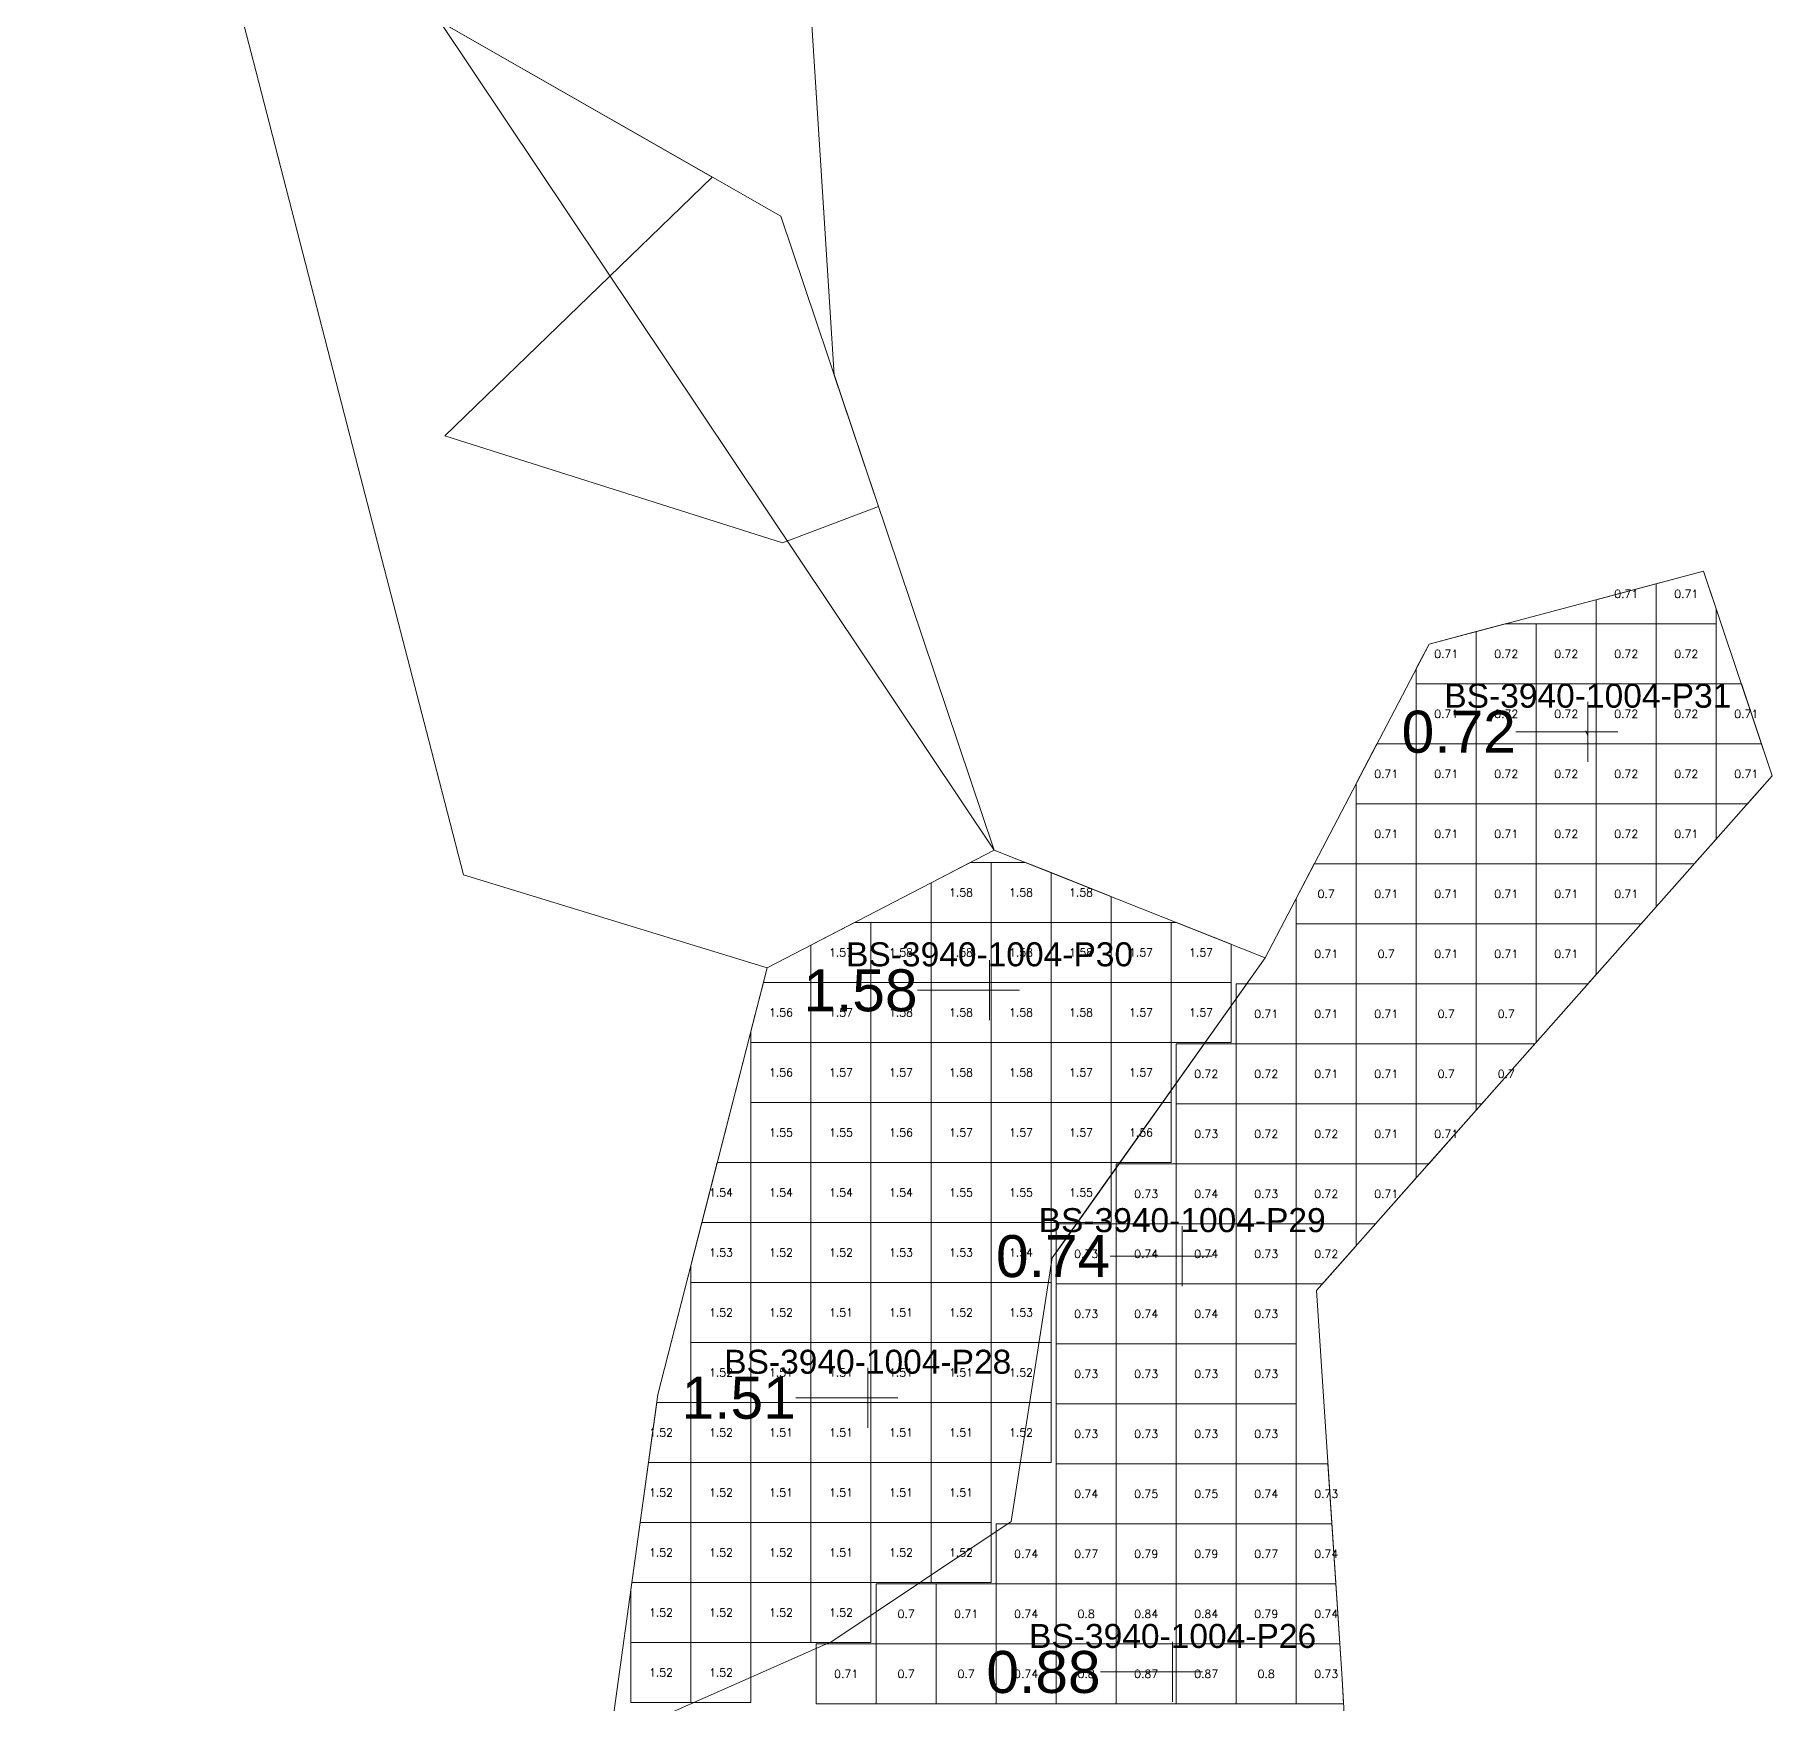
# Model space of a CAD drawing. Header units: inches. Extents: x 470001 to 470123, y 4349638 to 4349771.
# Drawn here: x 470093.87 to 470122.82, y 4349715 to 4349742.81 of the extents above; entities that cross this region are included whole.
import ezdxf
from ezdxf.enums import TextEntityAlignment as Align

# ---------------------------------------------------------------- set-up
doc = ezdxf.new("R2010")
doc.units = ezdxf.units.IN
doc.header["$MEASUREMENT"] = 0
for name, color, linetype, lineweight in [('0.500-1.000', 7, 'Continuous', 0), ('1.000-1.500', 7, 'Continuous', 0), ('1.500-3.000', 7, 'Continuous', 0), ('点', 7, 'Continuous', 0), ('爆区方格网', 7, 'Continuous', 0), ('线条', 7, 'Continuous', 0), ('钻孔', 7, 'Continuous', 0)]:
    doc.layers.add(name, color=color, linetype=linetype, lineweight=lineweight)
doc.styles.add('3dmine_textStyle_1', font='txt.shx', dxfattribs={"height": 1, "bigfont": 'gbcbig.shx'})
doc.styles.add('3dmine_textStyle_2', font='arial.ttf', dxfattribs={"height": 1})

msp = doc.modelspace()

# ---------------------------------------------------------------- hatches: boundary and pattern name
at = {"layer": '钻孔', "linetype": 'Continuous', "lineweight": 0, "true_color": 0x00ffff, "extrusion": (0, 1, 0)}
for points in [[(-470120.75, 3929.63), (-470119.75, 3929.63), (-470119.75, 3940.63), (-470120.75, 3940.63)], [(-470113.99, 3929.84), (-470112.99, 3929.84), (-470112.99, 3940.84), (-470113.99, 3940.84)], [(-470113.83, 3929.73), (-470112.83, 3929.73), (-470112.83, 3940.73), (-470113.83, 3940.73)]]:
    msp.add_hatch(color=4, dxfattribs=at).paths.add_polyline_path(points, flags=0)
at = {"layer": '钻孔', "linetype": 'Continuous', "lineweight": 0, "true_color": 0xff0000, "extrusion": (0, 1, 0)}
for points in [[(-470110.78, 3930.12), (-470109.78, 3930.12), (-470109.78, 3941.12), (-470110.78, 3941.12)], [(-470108.75, 3929.72), (-470107.75, 3929.72), (-470107.75, 3940.72), (-470108.75, 3940.72)]]:
    msp.add_hatch(color=1, dxfattribs=at).paths.add_polyline_path(points, flags=0)

# ---------------------------------------------------------------- linework, layer by layer
at = {"color": 4, "linetype": 'Continuous', "lineweight": 0, "true_color": 0x00ffff, "elevation": 1971.02}
msp.add_lwpolyline([(470103.459, 4349714.397), (470107.154, 4349716.026), (470110.138, 4349718.026), (470110.826, 4349722.422), (470114.373, 4349727.421), (470117.104, 4349732.651), (470121.68, 4349733.865), (470122.824, 4349730.456), (470115.23, 4349721.877), (470115.654, 4349715.406), (470115.919, 4349710.845)], dxfattribs=at)
at = {"color": 7, "linetype": 'Continuous', "lineweight": 0, "elevation": 1971.02}
msp.add_lwpolyline([(470119.719, 4349731.204), (470119.742, 4349731.134)], dxfattribs=at)
at = {"layer": '0.500-1.000'}
msp.add_lwpolyline([(470106.771, 4349743.672), (470106.972, 4349740.536), (470107.191, 4349737.133), (470107.929, 4349734.941), (470106.327, 4349734.336), (470100.701, 4349736.118), (470105.159, 4349740.434), (470100.621, 4349743.027), (470109.856, 4349729.218), (470114.373, 4349727.421), (470110.826, 4349722.422), (470110.138, 4349718.026), (470107.154, 4349716.026), (470103.459, 4349714.397), (470104.254, 4349720.146), (470105.369, 4349724.499), (470106.074, 4349727.256), (470109.856, 4349729.218), (470100.621, 4349743.027)], dxfattribs=at)
at = {"layer": '1.000-1.500'}
msp.add_lwpolyline([(470098.411, 4349757.616), (470098.812, 4349755.969), (470101.368, 4349754.835), (470101.13, 4349754.474), (470098.153, 4349749.95), (470102.645, 4349747.444), (470100.621, 4349743.027), (470106.299, 4349739.782), (470109.856, 4349729.218), (470114.373, 4349727.421), (470110.826, 4349722.422), (470110.138, 4349718.026), (470107.154, 4349716.026), (470103.459, 4349714.397), (470104.254, 4349720.146), (470106.075, 4349727.256), (470101.011, 4349728.805), (470100.433, 4349731.043), (470099.259, 4349735.588), (470097.55, 4349742.202), (470095.716, 4349749.299), (470093.868, 4349756.452), (470096.871, 4349757.221), (470098.411, 4349757.616)], close=True, dxfattribs=at)
at = {"layer": '1.500-3.000', "color": 1, "linetype": 'Continuous', "lineweight": 0, "true_color": 0xff0000}
msp.add_lwpolyline([(470114.373, 4349727.421), (470111.088, 4349722.791), (470110.826, 4349722.422), (470110.138, 4349718.026), (470107.154, 4349716.026), (470103.459, 4349714.397), (470104.254, 4349720.146), (470105.369, 4349724.5), (470106.074, 4349727.256), (470109.856, 4349729.218), (470114.373, 4349727.421)], dxfattribs=at)
at = {"layer": '点', "color": 138, "linetype": 'Continuous', "lineweight": 0, "true_color": 0x004c4c}
for points, elevation in [([(470119.75, 4349730.69), (470119.75, 4349731.69)], 3940.63), ([(470120.25, 4349731.19), (470119.25, 4349731.19)], 3940.63), ([(470109.78, 4349726.38), (470109.78, 4349727.38)], 3941.12), ([(470110.28, 4349726.88), (470109.28, 4349726.88)], 3941.12), ([(470112.99, 4349721.95), (470112.99, 4349722.95)], 3940.84), ([(470113.49, 4349722.45), (470112.49, 4349722.45)], 3940.84), ([(470107.75, 4349719.59), (470107.75, 4349720.59)], 3940.72), ([(470108.25, 4349720.09), (470107.25, 4349720.09)], 3940.72), ([(470112.83, 4349715.02), (470112.83, 4349716.02)], 3940.73), ([(470113.33, 4349715.52), (470112.33, 4349715.52)], 3940.73)]:
    msp.add_lwpolyline(points, dxfattribs=dict(at, elevation=elevation))
at = {"layer": '爆区方格网', "color": 4, "linetype": 'Continuous', "lineweight": 0, "true_color": 0x00ffff, "elevation": 3941.41}
for points in [[(470121.89, 4349733.239), (470121.89, 4349732.987), (470120.89, 4349732.987), (470120.89, 4349733.656), (470121.68, 4349733.865), (470121.89, 4349733.239)], [(470120.89, 4349732.987), (470119.89, 4349732.987), (470119.89, 4349733.39), (470120.89, 4349733.656), (470120.89, 4349732.987)], [(470118.89, 4349731.987), (470117.89, 4349731.987), (470117.89, 4349732.86), (470118.371, 4349732.987), (470118.89, 4349732.987), (470118.89, 4349731.987)], [(470119.89, 4349731.987), (470118.89, 4349731.987), (470118.89, 4349732.987), (470119.89, 4349732.987), (470119.89, 4349731.987)], [(470120.89, 4349731.987), (470119.89, 4349731.987), (470119.89, 4349732.987), (470120.89, 4349732.987), (470120.89, 4349731.987)], [(470121.89, 4349731.987), (470120.89, 4349731.987), (470120.89, 4349732.987), (470121.89, 4349732.987), (470121.89, 4349731.987)], [(470117.89, 4349731.987), (470116.89, 4349731.987), (470116.89, 4349732.241), (470117.104, 4349732.651), (470117.89, 4349732.86), (470117.89, 4349731.987)], [(470117.89, 4349730.987), (470116.89, 4349730.987), (470116.89, 4349731.987), (470117.89, 4349731.987), (470117.89, 4349730.987)], [(470118.89, 4349730.987), (470117.89, 4349730.987), (470117.89, 4349731.987), (470118.89, 4349731.987), (470118.89, 4349730.987)], [(470119.89, 4349730.987), (470118.89, 4349730.987), (470118.89, 4349731.987), (470119.89, 4349731.987), (470119.89, 4349730.987)], [(470120.89, 4349730.987), (470119.89, 4349730.987), (470119.89, 4349731.987), (470120.89, 4349731.987), (470120.89, 4349730.987)], [(470121.89, 4349730.987), (470120.89, 4349730.987), (470120.89, 4349731.987), (470121.89, 4349731.987), (470121.89, 4349730.987)], [(470122.645, 4349730.987), (470121.89, 4349730.987), (470121.89, 4349731.987), (470122.31, 4349731.987), (470122.645, 4349730.987)], [(470116.89, 4349729.987), (470115.89, 4349729.987), (470115.89, 4349730.326), (470116.235, 4349730.987), (470116.89, 4349730.987), (470116.89, 4349729.987)], [(470117.89, 4349729.987), (470116.89, 4349729.987), (470116.89, 4349730.987), (470117.89, 4349730.987), (470117.89, 4349729.987)], [(470118.89, 4349729.987), (470117.89, 4349729.987), (470117.89, 4349730.987), (470118.89, 4349730.987), (470118.89, 4349729.987)], [(470119.89, 4349729.987), (470118.89, 4349729.987), (470118.89, 4349730.987), (470119.89, 4349730.987), (470119.89, 4349729.987)], [(470120.89, 4349729.987), (470119.89, 4349729.987), (470119.89, 4349730.987), (470120.89, 4349730.987), (470120.89, 4349729.987)], [(470121.89, 4349729.987), (470120.89, 4349729.987), (470120.89, 4349730.987), (470121.89, 4349730.987), (470121.89, 4349729.987)], [(470122.824, 4349730.456), (470122.409, 4349729.987), (470121.89, 4349729.987), (470121.89, 4349730.987), (470122.645, 4349730.987), (470122.824, 4349730.456)], [(470116.89, 4349728.987), (470115.89, 4349728.987), (470115.89, 4349729.987), (470116.89, 4349729.987), (470116.89, 4349728.987)], [(470117.89, 4349728.987), (470116.89, 4349728.987), (470116.89, 4349729.987), (470117.89, 4349729.987), (470117.89, 4349728.987)], [(470118.89, 4349728.987), (470117.89, 4349728.987), (470117.89, 4349729.987), (470118.89, 4349729.987), (470118.89, 4349728.987)], [(470119.89, 4349728.987), (470118.89, 4349728.987), (470118.89, 4349729.987), (470119.89, 4349729.987), (470119.89, 4349728.987)], [(470120.89, 4349728.987), (470119.89, 4349728.987), (470119.89, 4349729.987), (470120.89, 4349729.987), (470120.89, 4349728.987)], [(470121.89, 4349729.401), (470121.524, 4349728.987), (470120.89, 4349728.987), (470120.89, 4349729.987), (470121.89, 4349729.987), (470121.89, 4349729.401)], [(470115.89, 4349727.987), (470114.89, 4349727.987), (470114.89, 4349728.411), (470115.191, 4349728.987), (470115.89, 4349728.987), (470115.89, 4349727.987)], [(470116.89, 4349727.987), (470115.89, 4349727.987), (470115.89, 4349728.987), (470116.89, 4349728.987), (470116.89, 4349727.987)], [(470117.89, 4349727.987), (470116.89, 4349727.987), (470116.89, 4349728.987), (470117.89, 4349728.987), (470117.89, 4349727.987)], [(470118.89, 4349727.987), (470117.89, 4349727.987), (470117.89, 4349728.987), (470118.89, 4349728.987), (470118.89, 4349727.987)], [(470119.89, 4349727.987), (470118.89, 4349727.987), (470118.89, 4349728.987), (470119.89, 4349728.987), (470119.89, 4349727.987)], [(470120.89, 4349728.272), (470120.638, 4349727.987), (470119.89, 4349727.987), (470119.89, 4349728.987), (470120.89, 4349728.987), (470120.89, 4349728.272)], [(470115.89, 4349726.987), (470114.89, 4349726.987), (470114.89, 4349727.987), (470115.89, 4349727.987), (470115.89, 4349726.987)], [(470116.89, 4349726.987), (470115.89, 4349726.987), (470115.89, 4349727.987), (470116.89, 4349727.987), (470116.89, 4349726.987)], [(470117.89, 4349726.987), (470116.89, 4349726.987), (470116.89, 4349727.987), (470117.89, 4349727.987), (470117.89, 4349726.987)], [(470118.89, 4349726.987), (470117.89, 4349726.987), (470117.89, 4349727.987), (470118.89, 4349727.987), (470118.89, 4349726.987)], [(470119.89, 4349727.142), (470119.753, 4349726.987), (470118.89, 4349726.987), (470118.89, 4349727.987), (470119.89, 4349727.987), (470119.89, 4349727.142)], [(470113.89, 4349726.74), (470113.89, 4349726.987), (470114.066, 4349726.987), (470113.89, 4349726.74)], [(470114.89, 4349725.987), (470113.89, 4349725.987), (470113.89, 4349726.74), (470114.066, 4349726.987), (470114.89, 4349726.987), (470114.89, 4349725.987)], [(470115.89, 4349725.987), (470114.89, 4349725.987), (470114.89, 4349726.987), (470115.89, 4349726.987), (470115.89, 4349725.987)], [(470116.89, 4349725.987), (470115.89, 4349725.987), (470115.89, 4349726.987), (470116.89, 4349726.987), (470116.89, 4349725.987)], [(470117.89, 4349725.987), (470116.89, 4349725.987), (470116.89, 4349726.987), (470117.89, 4349726.987), (470117.89, 4349725.987)], [(470118.89, 4349726.012), (470118.868, 4349725.987), (470117.89, 4349725.987), (470117.89, 4349726.987), (470118.89, 4349726.987), (470118.89, 4349726.012)], [(470112.89, 4349725.33), (470112.89, 4349725.987), (470113.356, 4349725.987), (470112.89, 4349725.33)], [(470113.89, 4349724.987), (470112.89, 4349724.987), (470112.89, 4349725.33), (470113.356, 4349725.987), (470113.89, 4349725.987), (470113.89, 4349724.987)], [(470114.89, 4349724.987), (470113.89, 4349724.987), (470113.89, 4349725.987), (470114.89, 4349725.987), (470114.89, 4349724.987)], [(470115.89, 4349724.987), (470114.89, 4349724.987), (470114.89, 4349725.987), (470115.89, 4349725.987), (470115.89, 4349724.987)], [(470116.89, 4349724.987), (470115.89, 4349724.987), (470115.89, 4349725.987), (470116.89, 4349725.987), (470116.89, 4349724.987)], [(470117.89, 4349724.987), (470116.89, 4349724.987), (470116.89, 4349725.987), (470117.89, 4349725.987), (470117.89, 4349724.987)], [(470117.983, 4349724.987), (470117.89, 4349724.987), (470117.89, 4349725.987), (470118.868, 4349725.987), (470117.983, 4349724.987)], [(470113.89, 4349723.987), (470112.89, 4349723.987), (470112.89, 4349724.987), (470113.89, 4349724.987), (470113.89, 4349723.987)], [(470114.89, 4349723.987), (470113.89, 4349723.987), (470113.89, 4349724.987), (470114.89, 4349724.987), (470114.89, 4349723.987)], [(470115.89, 4349723.987), (470114.89, 4349723.987), (470114.89, 4349724.987), (470115.89, 4349724.987), (470115.89, 4349723.987)], [(470116.89, 4349723.987), (470115.89, 4349723.987), (470115.89, 4349724.987), (470116.89, 4349724.987), (470116.89, 4349723.987)], [(470117.89, 4349724.883), (470117.098, 4349723.987), (470116.89, 4349723.987), (470116.89, 4349724.987), (470117.89, 4349724.987), (470117.89, 4349724.883)], [(470111.89, 4349723.921), (470111.89, 4349723.987), (470111.937, 4349723.987), (470111.89, 4349723.921)], [(470112.89, 4349722.987), (470111.89, 4349722.987), (470111.89, 4349723.921), (470111.937, 4349723.987), (470112.89, 4349723.987), (470112.89, 4349722.987)], [(470113.89, 4349722.987), (470112.89, 4349722.987), (470112.89, 4349723.987), (470113.89, 4349723.987), (470113.89, 4349722.987)], [(470114.89, 4349722.987), (470113.89, 4349722.987), (470113.89, 4349723.987), (470114.89, 4349723.987), (470114.89, 4349722.987)], [(470115.89, 4349722.987), (470114.89, 4349722.987), (470114.89, 4349723.987), (470115.89, 4349723.987), (470115.89, 4349722.987)], [(470116.89, 4349723.753), (470116.212, 4349722.987), (470115.89, 4349722.987), (470115.89, 4349723.987), (470116.89, 4349723.987), (470116.89, 4349723.753)], [(470110.89, 4349722.511), (470110.89, 4349722.987), (470111.228, 4349722.987), (470110.89, 4349722.511)], [(470111.89, 4349721.987), (470110.89, 4349721.987), (470110.89, 4349722.511), (470111.088, 4349722.791), (470111.228, 4349722.987), (470111.89, 4349722.987), (470111.89, 4349721.987)], [(470112.89, 4349721.987), (470111.89, 4349721.987), (470111.89, 4349722.987), (470112.89, 4349722.987), (470112.89, 4349721.987)], [(470113.89, 4349721.987), (470112.89, 4349721.987), (470112.89, 4349722.987), (470113.89, 4349722.987), (470113.89, 4349721.987)], [(470114.89, 4349721.987), (470113.89, 4349721.987), (470113.89, 4349722.987), (470114.89, 4349722.987), (470114.89, 4349721.987)], [(470115.89, 4349722.623), (470115.327, 4349721.987), (470114.89, 4349721.987), (470114.89, 4349722.987), (470115.89, 4349722.987), (470115.89, 4349722.623)], [(470111.89, 4349720.987), (470110.89, 4349720.987), (470110.89, 4349721.987), (470111.89, 4349721.987), (470111.89, 4349720.987)], [(470112.89, 4349720.987), (470111.89, 4349720.987), (470111.89, 4349721.987), (470112.89, 4349721.987), (470112.89, 4349720.987)], [(470113.89, 4349720.987), (470112.89, 4349720.987), (470112.89, 4349721.987), (470113.89, 4349721.987), (470113.89, 4349720.987)], [(470114.89, 4349720.987), (470113.89, 4349720.987), (470113.89, 4349721.987), (470114.89, 4349721.987), (470114.89, 4349720.987)], [(470111.89, 4349719.987), (470110.89, 4349719.987), (470110.89, 4349720.987), (470111.89, 4349720.987), (470111.89, 4349719.987)], [(470112.89, 4349719.987), (470111.89, 4349719.987), (470111.89, 4349720.987), (470112.89, 4349720.987), (470112.89, 4349719.987)], [(470113.89, 4349719.987), (470112.89, 4349719.987), (470112.89, 4349720.987), (470113.89, 4349720.987), (470113.89, 4349719.987)], [(470114.89, 4349719.987), (470113.89, 4349719.987), (470113.89, 4349720.987), (470114.89, 4349720.987), (470114.89, 4349719.987)], [(470111.89, 4349718.987), (470110.89, 4349718.987), (470110.89, 4349719.987), (470111.89, 4349719.987), (470111.89, 4349718.987)], [(470112.89, 4349718.987), (470111.89, 4349718.987), (470111.89, 4349719.987), (470112.89, 4349719.987), (470112.89, 4349718.987)], [(470113.89, 4349718.987), (470112.89, 4349718.987), (470112.89, 4349719.987), (470113.89, 4349719.987), (470113.89, 4349718.987)], [(470114.89, 4349718.987), (470113.89, 4349718.987), (470113.89, 4349719.987), (470114.89, 4349719.987), (470114.89, 4349718.987)], [(470111.89, 4349717.987), (470110.89, 4349717.987), (470110.89, 4349718.987), (470111.89, 4349718.987), (470111.89, 4349717.987)], [(470112.89, 4349717.987), (470111.89, 4349717.987), (470111.89, 4349718.987), (470112.89, 4349718.987), (470112.89, 4349717.987)], [(470113.89, 4349717.987), (470112.89, 4349717.987), (470112.89, 4349718.987), (470113.89, 4349718.987), (470113.89, 4349717.987)], [(470114.89, 4349717.987), (470113.89, 4349717.987), (470113.89, 4349718.987), (470114.89, 4349718.987), (470114.89, 4349717.987)], [(470115.485, 4349717.987), (470114.89, 4349717.987), (470114.89, 4349718.987), (470115.419, 4349718.987), (470115.485, 4349717.987)], [(470110.89, 4349716.987), (470109.89, 4349716.987), (470109.89, 4349717.987), (470110.89, 4349717.987), (470110.89, 4349716.987)], [(470111.89, 4349716.987), (470110.89, 4349716.987), (470110.89, 4349717.987), (470111.89, 4349717.987), (470111.89, 4349716.987)], [(470112.89, 4349716.987), (470111.89, 4349716.987), (470111.89, 4349717.987), (470112.89, 4349717.987), (470112.89, 4349716.987)], [(470113.89, 4349716.987), (470112.89, 4349716.987), (470112.89, 4349717.987), (470113.89, 4349717.987), (470113.89, 4349716.987)], [(470114.89, 4349716.987), (470113.89, 4349716.987), (470113.89, 4349717.987), (470114.89, 4349717.987), (470114.89, 4349716.987)], [(470115.55, 4349716.987), (470114.89, 4349716.987), (470114.89, 4349717.987), (470115.485, 4349717.987), (470115.55, 4349716.987)], [(470108.89, 4349715.987), (470107.89, 4349715.987), (470107.89, 4349716.987), (470108.89, 4349716.987), (470108.89, 4349715.987)], [(470109.89, 4349715.987), (470108.89, 4349715.987), (470108.89, 4349716.987), (470109.89, 4349716.987), (470109.89, 4349715.987)], [(470110.89, 4349715.987), (470109.89, 4349715.987), (470109.89, 4349716.987), (470110.89, 4349716.987), (470110.89, 4349715.987)], [(470111.89, 4349715.987), (470110.89, 4349715.987), (470110.89, 4349716.987), (470111.89, 4349716.987), (470111.89, 4349715.987)], [(470112.89, 4349715.987), (470111.89, 4349715.987), (470111.89, 4349716.987), (470112.89, 4349716.987), (470112.89, 4349715.987)], [(470113.89, 4349715.987), (470112.89, 4349715.987), (470112.89, 4349716.987), (470113.89, 4349716.987), (470113.89, 4349715.987)], [(470114.89, 4349715.987), (470113.89, 4349715.987), (470113.89, 4349716.987), (470114.89, 4349716.987), (470114.89, 4349715.987)], [(470115.616, 4349715.987), (470114.89, 4349715.987), (470114.89, 4349716.987), (470115.55, 4349716.987), (470115.616, 4349715.987)], [(470107.89, 4349714.987), (470106.89, 4349714.987), (470106.89, 4349715.987), (470107.89, 4349715.987), (470107.89, 4349714.987)], [(470108.89, 4349714.987), (470107.89, 4349714.987), (470107.89, 4349715.987), (470108.89, 4349715.987), (470108.89, 4349714.987)], [(470109.89, 4349714.987), (470108.89, 4349714.987), (470108.89, 4349715.987), (470109.89, 4349715.987), (470109.89, 4349714.987)], [(470110.89, 4349714.987), (470109.89, 4349714.987), (470109.89, 4349715.987), (470110.89, 4349715.987), (470110.89, 4349714.987)], [(470111.89, 4349714.987), (470110.89, 4349714.987), (470110.89, 4349715.987), (470111.89, 4349715.987), (470111.89, 4349714.987)], [(470112.89, 4349714.987), (470111.89, 4349714.987), (470111.89, 4349715.987), (470112.89, 4349715.987), (470112.89, 4349714.987)], [(470113.89, 4349714.987), (470112.89, 4349714.987), (470112.89, 4349715.987), (470113.89, 4349715.987), (470113.89, 4349714.987)], [(470114.89, 4349714.987), (470113.89, 4349714.987), (470113.89, 4349715.987), (470114.89, 4349715.987), (470114.89, 4349714.987)], [(470115.654, 4349715.406), (470115.678, 4349714.987), (470114.89, 4349714.987), (470114.89, 4349715.987), (470115.616, 4349715.987), (470115.654, 4349715.406)]]:
    msp.add_lwpolyline(points, dxfattribs=at)
at = {"layer": '爆区方格网', "color": 1, "linetype": 'Continuous', "lineweight": 0, "true_color": 0xff0000, "elevation": 3941.12}
for points in [[(470109.804, 4349728.01), (470108.804, 4349728.01), (470108.804, 4349728.672), (470109.455, 4349729.01), (470109.804, 4349729.01), (470109.804, 4349728.01)], [(470110.804, 4349728.841), (470110.804, 4349728.01), (470109.804, 4349728.01), (470109.804, 4349729.01), (470110.379, 4349729.01), (470110.804, 4349728.841)], [(470111.804, 4349728.443), (470111.804, 4349728.01), (470110.804, 4349728.01), (470110.804, 4349728.841), (470111.804, 4349728.443)], [(470107.804, 4349727.01), (470106.804, 4349727.01), (470106.804, 4349727.635), (470107.528, 4349728.01), (470107.804, 4349728.01), (470107.804, 4349727.01)], [(470108.804, 4349727.01), (470107.804, 4349727.01), (470107.804, 4349728.01), (470108.804, 4349728.01), (470108.804, 4349727.01)], [(470109.804, 4349727.01), (470108.804, 4349727.01), (470108.804, 4349728.01), (470109.804, 4349728.01), (470109.804, 4349727.01)], [(470110.804, 4349727.01), (470109.804, 4349727.01), (470109.804, 4349728.01), (470110.804, 4349728.01), (470110.804, 4349727.01)], [(470111.804, 4349727.01), (470110.804, 4349727.01), (470110.804, 4349728.01), (470111.804, 4349728.01), (470111.804, 4349727.01)], [(470112.804, 4349727.01), (470111.804, 4349727.01), (470111.804, 4349728.01), (470112.804, 4349728.01), (470112.804, 4349727.01)], [(470113.804, 4349727.647), (470113.804, 4349727.01), (470112.804, 4349727.01), (470112.804, 4349728.01), (470112.893, 4349728.01), (470113.804, 4349727.647)], [(470106.804, 4349726.01), (470105.804, 4349726.01), (470105.804, 4349726.201), (470106.011, 4349727.01), (470106.804, 4349727.01), (470106.804, 4349726.01)], [(470107.804, 4349726.01), (470106.804, 4349726.01), (470106.804, 4349727.01), (470107.804, 4349727.01), (470107.804, 4349726.01)], [(470108.804, 4349726.01), (470107.804, 4349726.01), (470107.804, 4349727.01), (470108.804, 4349727.01), (470108.804, 4349726.01)], [(470109.804, 4349726.01), (470108.804, 4349726.01), (470108.804, 4349727.01), (470109.804, 4349727.01), (470109.804, 4349726.01)], [(470110.804, 4349726.01), (470109.804, 4349726.01), (470109.804, 4349727.01), (470110.804, 4349727.01), (470110.804, 4349726.01)], [(470111.804, 4349726.01), (470110.804, 4349726.01), (470110.804, 4349727.01), (470111.804, 4349727.01), (470111.804, 4349726.01)], [(470112.804, 4349726.01), (470111.804, 4349726.01), (470111.804, 4349727.01), (470112.804, 4349727.01), (470112.804, 4349726.01)], [(470113.804, 4349726.619), (470113.372, 4349726.01), (470112.804, 4349726.01), (470112.804, 4349727.01), (470113.804, 4349727.01), (470113.804, 4349726.619)], [(470113.804, 4349726.01), (470113.372, 4349726.01), (470113.804, 4349726.619), (470113.804, 4349726.01)], [(470106.804, 4349725.01), (470105.804, 4349725.01), (470105.804, 4349726.01), (470106.804, 4349726.01), (470106.804, 4349725.01)], [(470107.804, 4349725.01), (470106.804, 4349725.01), (470106.804, 4349726.01), (470107.804, 4349726.01), (470107.804, 4349725.01)], [(470108.804, 4349725.01), (470107.804, 4349725.01), (470107.804, 4349726.01), (470108.804, 4349726.01), (470108.804, 4349725.01)], [(470109.804, 4349725.01), (470108.804, 4349725.01), (470108.804, 4349726.01), (470109.804, 4349726.01), (470109.804, 4349725.01)], [(470110.804, 4349725.01), (470109.804, 4349725.01), (470109.804, 4349726.01), (470110.804, 4349726.01), (470110.804, 4349725.01)], [(470111.804, 4349725.01), (470110.804, 4349725.01), (470110.804, 4349726.01), (470111.804, 4349726.01), (470111.804, 4349725.01)], [(470112.804, 4349725.21), (470112.663, 4349725.01), (470111.804, 4349725.01), (470111.804, 4349726.01), (470112.804, 4349726.01), (470112.804, 4349725.21)], [(470112.804, 4349725.01), (470112.663, 4349725.01), (470112.804, 4349725.21), (470112.804, 4349725.01)], [(470106.804, 4349724.01), (470105.804, 4349724.01), (470105.804, 4349725.01), (470106.804, 4349725.01), (470106.804, 4349724.01)], [(470107.804, 4349724.01), (470106.804, 4349724.01), (470106.804, 4349725.01), (470107.804, 4349725.01), (470107.804, 4349724.01)], [(470108.804, 4349724.01), (470107.804, 4349724.01), (470107.804, 4349725.01), (470108.804, 4349725.01), (470108.804, 4349724.01)], [(470109.804, 4349724.01), (470108.804, 4349724.01), (470108.804, 4349725.01), (470109.804, 4349725.01), (470109.804, 4349724.01)], [(470110.804, 4349724.01), (470109.804, 4349724.01), (470109.804, 4349725.01), (470110.804, 4349725.01), (470110.804, 4349724.01)], [(470111.804, 4349724.01), (470110.804, 4349724.01), (470110.804, 4349725.01), (470111.804, 4349725.01), (470111.804, 4349724.01)], [(470111.953, 4349724.01), (470111.804, 4349724.01), (470111.804, 4349725.01), (470112.663, 4349725.01), (470111.953, 4349724.01)], [(470112.804, 4349724.01), (470111.953, 4349724.01), (470112.663, 4349725.01), (470112.804, 4349725.01), (470112.804, 4349724.01)], [(470105.804, 4349723.01), (470104.987, 4349723.01), (470105.243, 4349724.01), (470105.804, 4349724.01), (470105.804, 4349723.01)], [(470106.804, 4349723.01), (470105.804, 4349723.01), (470105.804, 4349724.01), (470106.804, 4349724.01), (470106.804, 4349723.01)], [(470107.804, 4349723.01), (470106.804, 4349723.01), (470106.804, 4349724.01), (470107.804, 4349724.01), (470107.804, 4349723.01)], [(470108.804, 4349723.01), (470107.804, 4349723.01), (470107.804, 4349724.01), (470108.804, 4349724.01), (470108.804, 4349723.01)], [(470109.804, 4349723.01), (470108.804, 4349723.01), (470108.804, 4349724.01), (470109.804, 4349724.01), (470109.804, 4349723.01)], [(470110.804, 4349723.01), (470109.804, 4349723.01), (470109.804, 4349724.01), (470110.804, 4349724.01), (470110.804, 4349723.01)], [(470111.804, 4349723.8), (470111.244, 4349723.01), (470110.804, 4349723.01), (470110.804, 4349724.01), (470111.804, 4349724.01), (470111.804, 4349723.8)], [(470111.804, 4349723.01), (470111.244, 4349723.01), (470111.804, 4349723.8), (470111.804, 4349723.01)], [(470105.804, 4349722.01), (470104.804, 4349722.01), (470104.804, 4349722.296), (470104.987, 4349723.01), (470105.804, 4349723.01), (470105.804, 4349722.01)], [(470106.804, 4349722.01), (470105.804, 4349722.01), (470105.804, 4349723.01), (470106.804, 4349723.01), (470106.804, 4349722.01)], [(470107.804, 4349722.01), (470106.804, 4349722.01), (470106.804, 4349723.01), (470107.804, 4349723.01), (470107.804, 4349722.01)], [(470108.804, 4349722.01), (470107.804, 4349722.01), (470107.804, 4349723.01), (470108.804, 4349723.01), (470108.804, 4349722.01)], [(470109.804, 4349722.01), (470108.804, 4349722.01), (470108.804, 4349723.01), (470109.804, 4349723.01), (470109.804, 4349722.01)], [(470110.804, 4349722.01), (470109.804, 4349722.01), (470109.804, 4349723.01), (470110.804, 4349723.01), (470110.804, 4349722.01)], [(470105.804, 4349721.01), (470104.804, 4349721.01), (470104.804, 4349722.01), (470105.804, 4349722.01), (470105.804, 4349721.01)], [(470106.804, 4349721.01), (470105.804, 4349721.01), (470105.804, 4349722.01), (470106.804, 4349722.01), (470106.804, 4349721.01)], [(470107.804, 4349721.01), (470106.804, 4349721.01), (470106.804, 4349722.01), (470107.804, 4349722.01), (470107.804, 4349721.01)], [(470108.804, 4349721.01), (470107.804, 4349721.01), (470107.804, 4349722.01), (470108.804, 4349722.01), (470108.804, 4349721.01)], [(470109.804, 4349721.01), (470108.804, 4349721.01), (470108.804, 4349722.01), (470109.804, 4349722.01), (470109.804, 4349721.01)], [(470110.804, 4349721.01), (470109.804, 4349721.01), (470109.804, 4349722.01), (470110.804, 4349722.01), (470110.804, 4349721.01)], [(470105.804, 4349720.01), (470104.804, 4349720.01), (470104.804, 4349721.01), (470105.804, 4349721.01), (470105.804, 4349720.01)], [(470106.804, 4349720.01), (470105.804, 4349720.01), (470105.804, 4349721.01), (470106.804, 4349721.01), (470106.804, 4349720.01)], [(470107.804, 4349720.01), (470106.804, 4349720.01), (470106.804, 4349721.01), (470107.804, 4349721.01), (470107.804, 4349720.01)], [(470108.804, 4349720.01), (470107.804, 4349720.01), (470107.804, 4349721.01), (470108.804, 4349721.01), (470108.804, 4349720.01)], [(470109.804, 4349720.01), (470108.804, 4349720.01), (470108.804, 4349721.01), (470109.804, 4349721.01), (470109.804, 4349720.01)], [(470110.804, 4349720.01), (470109.804, 4349720.01), (470109.804, 4349721.01), (470110.804, 4349721.01), (470110.804, 4349720.01)], [(470104.804, 4349719.01), (470104.097, 4349719.01), (470104.235, 4349720.01), (470104.804, 4349720.01), (470104.804, 4349719.01)], [(470105.804, 4349719.01), (470104.804, 4349719.01), (470104.804, 4349720.01), (470105.804, 4349720.01), (470105.804, 4349719.01)], [(470106.804, 4349719.01), (470105.804, 4349719.01), (470105.804, 4349720.01), (470106.804, 4349720.01), (470106.804, 4349719.01)], [(470107.804, 4349719.01), (470106.804, 4349719.01), (470106.804, 4349720.01), (470107.804, 4349720.01), (470107.804, 4349719.01)], [(470108.804, 4349719.01), (470107.804, 4349719.01), (470107.804, 4349720.01), (470108.804, 4349720.01), (470108.804, 4349719.01)], [(470109.804, 4349719.01), (470108.804, 4349719.01), (470108.804, 4349720.01), (470109.804, 4349720.01), (470109.804, 4349719.01)], [(470110.804, 4349719.01), (470109.804, 4349719.01), (470109.804, 4349720.01), (470110.804, 4349720.01), (470110.804, 4349719.01)], [(470104.804, 4349718.01), (470103.959, 4349718.01), (470104.097, 4349719.01), (470104.804, 4349719.01), (470104.804, 4349718.01)], [(470105.804, 4349718.01), (470104.804, 4349718.01), (470104.804, 4349719.01), (470105.804, 4349719.01), (470105.804, 4349718.01)], [(470106.804, 4349718.01), (470105.804, 4349718.01), (470105.804, 4349719.01), (470106.804, 4349719.01), (470106.804, 4349718.01)], [(470107.804, 4349718.01), (470106.804, 4349718.01), (470106.804, 4349719.01), (470107.804, 4349719.01), (470107.804, 4349718.01)], [(470108.804, 4349718.01), (470107.804, 4349718.01), (470107.804, 4349719.01), (470108.804, 4349719.01), (470108.804, 4349718.01)], [(470109.804, 4349718.01), (470108.804, 4349718.01), (470108.804, 4349719.01), (470109.804, 4349719.01), (470109.804, 4349718.01)], [(470104.804, 4349717.01), (470103.82, 4349717.01), (470103.959, 4349718.01), (470104.804, 4349718.01), (470104.804, 4349717.01)], [(470105.804, 4349717.01), (470104.804, 4349717.01), (470104.804, 4349718.01), (470105.804, 4349718.01), (470105.804, 4349717.01)], [(470106.804, 4349717.01), (470105.804, 4349717.01), (470105.804, 4349718.01), (470106.804, 4349718.01), (470106.804, 4349717.01)], [(470107.804, 4349717.01), (470106.804, 4349717.01), (470106.804, 4349718.01), (470107.804, 4349718.01), (470107.804, 4349717.01)], [(470108.804, 4349717.01), (470107.804, 4349717.01), (470107.804, 4349718.01), (470108.804, 4349718.01), (470108.804, 4349717.01)], [(470109.804, 4349717.01), (470108.804, 4349717.01), (470108.804, 4349718.01), (470109.804, 4349718.01), (470109.804, 4349717.01)], [(470104.804, 4349716.01), (470103.804, 4349716.01), (470103.804, 4349716.895), (470103.82, 4349717.01), (470104.804, 4349717.01), (470104.804, 4349716.01)], [(470105.804, 4349716.01), (470104.804, 4349716.01), (470104.804, 4349717.01), (470105.804, 4349717.01), (470105.804, 4349716.01)], [(470106.804, 4349716.01), (470105.804, 4349716.01), (470105.804, 4349717.01), (470106.804, 4349717.01), (470106.804, 4349716.01)], [(470107.804, 4349716.01), (470106.804, 4349716.01), (470106.804, 4349717.01), (470107.804, 4349717.01), (470107.804, 4349716.01)], [(470104.804, 4349715.01), (470103.804, 4349715.01), (470103.804, 4349716.01), (470104.804, 4349716.01), (470104.804, 4349715.01)], [(470105.804, 4349715.01), (470104.804, 4349715.01), (470104.804, 4349716.01), (470105.804, 4349716.01), (470105.804, 4349715.01)]]:
    msp.add_lwpolyline(points, dxfattribs=at)
at = {"layer": '线条', "color": 138, "linetype": 'Continuous', "lineweight": 0, "true_color": 0x004c4c}
for points, elevation in [([(470119.75, 4349731.19), (470119.75, 4349731.19), (470119.75, 4349731.19)], 3940.63), ([(470109.78, 4349726.88), (470109.78, 4349726.88), (470109.78, 4349726.88)], 3941.12), ([(470112.99, 4349722.45), (470112.99, 4349722.45), (470112.99, 4349722.45)], 3940.84), ([(470107.75, 4349720.09), (470107.75, 4349720.09), (470107.75, 4349720.09)], 3940.72), ([(470112.83, 4349715.52), (470112.83, 4349715.52), (470112.83, 4349715.52)], 3940.73)]:
    msp.add_lwpolyline(points, dxfattribs=dict(at, elevation=elevation))
at = {"layer": '钻孔', "color": 4, "linetype": 'Continuous', "lineweight": 0, "true_color": 0x00ffff}
for points, elevation in [([(470119.75, 4349731.19), (470118.55, 4349731.19)], 3940.63), ([(470119.75, 4349731.19), (470118.55, 4349731.19)], 3929.63), ([(470112.99, 4349722.45), (470111.79, 4349722.45)], 3940.84), ([(470112.99, 4349722.45), (470111.79, 4349722.45)], 3929.84), ([(470112.83, 4349715.52), (470111.63, 4349715.52)], 3940.73), ([(470112.83, 4349715.52), (470111.63, 4349715.52)], 3929.73)]:
    msp.add_lwpolyline(points, dxfattribs=dict(at, elevation=elevation))
at = {"layer": '钻孔', "color": 1, "linetype": 'Continuous', "lineweight": 0, "true_color": 0xff0000}
for points, elevation in [([(470109.78, 4349726.88), (470108.58, 4349726.88)], 3941.12), ([(470109.78, 4349726.88), (470108.58, 4349726.88)], 3930.12), ([(470107.75, 4349720.09), (470106.55, 4349720.09)], 3940.72), ([(470107.75, 4349720.09), (470106.55, 4349720.09)], 3929.72)]:
    msp.add_lwpolyline(points, dxfattribs=dict(at, elevation=elevation))

# ---------------------------------------------------------------- texts
at = {"color": 4, "linetype": 'Continuous', "lineweight": 0, "true_color": 0x00ffff, "style": '3dmine_textStyle_1'}
for s, p in [('0.71', (470120.39, 4349733.487, 3941.41)), ('0.71', (470121.39, 4349733.487, 3941.41)), ('0.71', (470117.39, 4349732.487, 3941.41)), ('0.72', (470118.39, 4349732.487, 3941.41)), ('0.72', (470119.39, 4349732.487, 3941.41)), ('0.72', (470120.39, 4349732.487, 3941.41)), ('0.72', (470121.39, 4349732.487, 3941.41)), ('0.71', (470117.39, 4349731.487, 3941.41)), ('0.72', (470118.39, 4349731.487, 3941.41)), ('0.72', (470119.39, 4349731.487, 3941.41)), ('0.72', (470120.39, 4349731.487, 3941.41)), ('0.72', (470121.39, 4349731.487, 3941.41)), ('0.71', (470122.39, 4349731.487, 3941.41)), ('0.71', (470116.39, 4349730.487, 3941.41)), ('0.71', (470117.39, 4349730.487, 3941.41)), ('0.72', (470118.39, 4349730.487, 3941.41)), ('0.72', (470119.39, 4349730.487, 3941.41)), ('0.72', (470120.39, 4349730.487, 3941.41)), ('0.72', (470121.39, 4349730.487, 3941.41)), ('0.71', (470122.39, 4349730.487, 3941.41)), ('0.71', (470116.39, 4349729.487, 3941.41)), ('0.71', (470117.39, 4349729.487, 3941.41)), ('0.71', (470118.39, 4349729.487, 3941.41)), ('0.72', (470119.39, 4349729.487, 3941.41)), ('0.72', (470120.39, 4349729.487, 3941.41)), ('0.71', (470121.39, 4349729.487, 3941.41)), ('0.7', (470115.39, 4349728.487, 3941.41)), ('0.71', (470116.39, 4349728.487, 3941.41)), ('0.71', (470117.39, 4349728.487, 3941.41)), ('0.71', (470118.39, 4349728.487, 3941.41)), ('0.71', (470119.39, 4349728.487, 3941.41)), ('0.71', (470120.39, 4349728.487, 3941.41)), ('0.71', (470115.39, 4349727.487, 3941.41)), ('0.7', (470116.39, 4349727.487, 3941.41)), ('0.71', (470117.39, 4349727.487, 3941.41)), ('0.71', (470118.39, 4349727.487, 3941.41)), ('0.71', (470119.39, 4349727.487, 3941.41)), ('0.71', (470114.39, 4349726.487, 3941.41)), ('0.71', (470115.39, 4349726.487, 3941.41)), ('0.71', (470116.39, 4349726.487, 3941.41)), ('0.7', (470117.39, 4349726.487, 3941.41)), ('0.7', (470118.39, 4349726.487, 3941.41)), ('0.72', (470113.39, 4349725.487, 3941.41)), ('0.72', (470114.39, 4349725.487, 3941.41)), ('0.71', (470115.39, 4349725.487, 3941.41)), ('0.71', (470116.39, 4349725.487, 3941.41)), ('0.7', (470117.39, 4349725.487, 3941.41)), ('0.7', (470118.39, 4349725.487, 3941.41)), ('0.73', (470113.39, 4349724.487, 3941.41)), ('0.72', (470114.39, 4349724.487, 3941.41)), ('0.72', (470115.39, 4349724.487, 3941.41)), ('0.71', (470116.39, 4349724.487, 3941.41)), ('0.71', (470117.39, 4349724.487, 3941.41)), ('0.73', (470112.39, 4349723.487, 3941.41)), ('0.74', (470113.39, 4349723.487, 3941.41)), ('0.73', (470114.39, 4349723.487, 3941.41)), ('0.72', (470115.39, 4349723.487, 3941.41)), ('0.71', (470116.39, 4349723.487, 3941.41)), ('0.73', (470111.39, 4349722.487, 3941.41)), ('0.74', (470112.39, 4349722.487, 3941.41)), ('0.74', (470113.39, 4349722.487, 3941.41)), ('0.73', (470114.39, 4349722.487, 3941.41)), ('0.72', (470115.39, 4349722.487, 3941.41)), ('0.73', (470111.39, 4349721.487, 3941.41)), ('0.74', (470112.39, 4349721.487, 3941.41)), ('0.74', (470113.39, 4349721.487, 3941.41)), ('0.73', (470114.39, 4349721.487, 3941.41)), ('0.73', (470111.39, 4349720.487, 3941.41)), ('0.73', (470112.39, 4349720.487, 3941.41)), ('0.73', (470113.39, 4349720.487, 3941.41)), ('0.73', (470114.39, 4349720.487, 3941.41)), ('0.73', (470111.39, 4349719.487, 3941.41)), ('0.73', (470112.39, 4349719.487, 3941.41)), ('0.73', (470113.39, 4349719.487, 3941.41)), ('0.73', (470114.39, 4349719.487, 3941.41)), ('0.74', (470111.39, 4349718.487, 3941.41)), ('0.75', (470112.39, 4349718.487, 3941.41)), ('0.75', (470113.39, 4349718.487, 3941.41)), ('0.74', (470114.39, 4349718.487, 3941.41)), ('0.73', (470115.39, 4349718.487, 3941.41)), ('0.74', (470110.39, 4349717.487, 3941.41)), ('0.77', (470111.39, 4349717.487, 3941.41)), ('0.79', (470112.39, 4349717.487, 3941.41)), ('0.79', (470113.39, 4349717.487, 3941.41)), ('0.77', (470114.39, 4349717.487, 3941.41)), ('0.74', (470115.39, 4349717.487, 3941.41)), ('0.7', (470108.39, 4349716.487, 3941.41)), ('0.71', (470109.39, 4349716.487, 3941.41)), ('0.74', (470110.39, 4349716.487, 3941.41)), ('0.8', (470111.39, 4349716.487, 3941.41)), ('0.84', (470112.39, 4349716.487, 3941.41)), ('0.84', (470113.39, 4349716.487, 3941.41)), ('0.79', (470114.39, 4349716.487, 3941.41)), ('0.74', (470115.39, 4349716.487, 3941.41)), ('0.71', (470107.39, 4349715.487, 3941.41)), ('0.7', (470108.39, 4349715.487, 3941.41)), ('0.7', (470109.39, 4349715.487, 3941.41)), ('0.74', (470110.39, 4349715.487, 3941.41)), ('0.8', (470111.39, 4349715.487, 3941.41)), ('0.87', (470112.39, 4349715.487, 3941.41)), ('0.87', (470113.39, 4349715.487, 3941.41)), ('0.8', (470114.39, 4349715.487, 3941.41)), ('0.73', (470115.39, 4349715.487, 3941.41))]:
    msp.add_text(s, height=0.1333, dxfattribs=at).set_placement(p, align=Align.MIDDLE_CENTER)
at = {"color": 1, "linetype": 'Continuous', "lineweight": 0, "true_color": 0xff0000, "style": '3dmine_textStyle_1'}
for s, p in [('1.58', (470109.304, 4349728.51, 3941.12)), ('1.58', (470110.304, 4349728.51, 3941.12)), ('1.58', (470111.304, 4349728.51, 3941.12)), ('1.57', (470107.304, 4349727.51, 3941.12)), ('1.58', (470108.304, 4349727.51, 3941.12)), ('1.58', (470109.304, 4349727.51, 3941.12)), ('1.58', (470110.304, 4349727.51, 3941.12)), ('1.58', (470111.304, 4349727.51, 3941.12)), ('1.57', (470112.304, 4349727.51, 3941.12)), ('1.57', (470113.304, 4349727.51, 3941.12)), ('1.56', (470106.304, 4349726.51, 3941.12)), ('1.57', (470107.304, 4349726.51, 3941.12)), ('1.58', (470108.304, 4349726.51, 3941.12)), ('1.58', (470109.304, 4349726.51, 3941.12)), ('1.58', (470110.304, 4349726.51, 3941.12)), ('1.58', (470111.304, 4349726.51, 3941.12)), ('1.57', (470112.304, 4349726.51, 3941.12)), ('1.57', (470113.304, 4349726.51, 3941.12)), ('1.56', (470106.304, 4349725.51, 3941.12)), ('1.57', (470107.304, 4349725.51, 3941.12)), ('1.57', (470108.304, 4349725.51, 3941.12)), ('1.58', (470109.304, 4349725.51, 3941.12)), ('1.58', (470110.304, 4349725.51, 3941.12)), ('1.57', (470111.304, 4349725.51, 3941.12)), ('1.57', (470112.304, 4349725.51, 3941.12)), ('1.55', (470106.304, 4349724.51, 3941.12)), ('1.55', (470107.304, 4349724.51, 3941.12)), ('1.56', (470108.304, 4349724.51, 3941.12)), ('1.57', (470109.304, 4349724.51, 3941.12)), ('1.57', (470110.304, 4349724.51, 3941.12)), ('1.57', (470111.304, 4349724.51, 3941.12)), ('1.56', (470112.304, 4349724.51, 3941.12)), ('1.54', (470105.304, 4349723.51, 3941.12)), ('1.54', (470106.304, 4349723.51, 3941.12)), ('1.54', (470107.304, 4349723.51, 3941.12)), ('1.54', (470108.304, 4349723.51, 3941.12)), ('1.55', (470109.304, 4349723.51, 3941.12)), ('1.55', (470110.304, 4349723.51, 3941.12)), ('1.55', (470111.304, 4349723.51, 3941.12)), ('1.53', (470105.304, 4349722.51, 3941.12)), ('1.52', (470106.304, 4349722.51, 3941.12)), ('1.52', (470107.304, 4349722.51, 3941.12)), ('1.53', (470108.304, 4349722.51, 3941.12)), ('1.53', (470109.304, 4349722.51, 3941.12)), ('1.54', (470110.304, 4349722.51, 3941.12)), ('1.52', (470105.304, 4349721.51, 3941.12)), ('1.52', (470106.304, 4349721.51, 3941.12)), ('1.51', (470107.304, 4349721.51, 3941.12)), ('1.51', (470108.304, 4349721.51, 3941.12)), ('1.52', (470109.304, 4349721.51, 3941.12)), ('1.53', (470110.304, 4349721.51, 3941.12)), ('1.52', (470105.304, 4349720.51, 3941.12)), ('1.51', (470106.304, 4349720.51, 3941.12)), ('1.51', (470107.304, 4349720.51, 3941.12)), ('1.51', (470108.304, 4349720.51, 3941.12)), ('1.51', (470109.304, 4349720.51, 3941.12)), ('1.52', (470110.304, 4349720.51, 3941.12)), ('1.52', (470104.304, 4349719.51, 3941.12)), ('1.52', (470105.304, 4349719.51, 3941.12)), ('1.51', (470106.304, 4349719.51, 3941.12)), ('1.51', (470107.304, 4349719.51, 3941.12)), ('1.51', (470108.304, 4349719.51, 3941.12)), ('1.51', (470109.304, 4349719.51, 3941.12)), ('1.52', (470110.304, 4349719.51, 3941.12)), ('1.52', (470104.304, 4349718.51, 3941.12)), ('1.52', (470105.304, 4349718.51, 3941.12)), ('1.51', (470106.304, 4349718.51, 3941.12)), ('1.51', (470107.304, 4349718.51, 3941.12)), ('1.51', (470108.304, 4349718.51, 3941.12)), ('1.51', (470109.304, 4349718.51, 3941.12)), ('1.52', (470104.304, 4349717.51, 3941.12)), ('1.52', (470105.304, 4349717.51, 3941.12)), ('1.52', (470106.304, 4349717.51, 3941.12)), ('1.51', (470107.304, 4349717.51, 3941.12)), ('1.52', (470108.304, 4349717.51, 3941.12)), ('1.52', (470109.304, 4349717.51, 3941.12)), ('1.52', (470104.304, 4349716.51, 3941.12)), ('1.52', (470105.304, 4349716.51, 3941.12)), ('1.52', (470106.304, 4349716.51, 3941.12)), ('1.52', (470107.304, 4349716.51, 3941.12)), ('1.52', (470104.304, 4349715.51, 3941.12)), ('1.52', (470105.304, 4349715.51, 3941.12))]:
    msp.add_text(s, height=0.1333, dxfattribs=at).set_placement(p, align=Align.MIDDLE_CENTER)
at = {"layer": '钻孔', "color": 138, "linetype": 'Continuous', "lineweight": 0, "true_color": 0x004c4c, "style": '3dmine_textStyle_2'}
for s, p in [('BS-3940-1004-P31', (470119.75, 4349731.59, 3940.63)), ('BS-3940-1004-P30', (470109.78, 4349727.28, 3941.12)), ('BS-3940-1004-P29', (470112.99, 4349722.85, 3940.84)), ('BS-3940-1004-P28', (470107.75, 4349720.49, 3940.72)), ('BS-3940-1004-P26', (470112.83, 4349715.92, 3940.73))]:
    msp.add_text(s, height=0.4, dxfattribs=at).set_placement(p, align=Align.CENTER)
at = {"layer": '钻孔', "color": 4, "linetype": 'Continuous', "lineweight": 0, "true_color": 0x00ffff, "style": '3dmine_textStyle_2'}
for s, p in [('0.72', (470118.55, 4349731.19, 3935.13)), ('0.74', (470111.79, 4349722.45, 3935.34)), ('0.88', (470111.63, 4349715.52, 3935.23))]:
    msp.add_text(s, height=0.7, dxfattribs=at).set_placement(p, align=Align.MIDDLE_RIGHT)
at = {"layer": '钻孔', "color": 1, "linetype": 'Continuous', "lineweight": 0, "true_color": 0xff0000, "style": '3dmine_textStyle_2'}
for s, p in [('1.58', (470108.58, 4349726.88, 3935.62)), ('1.51', (470106.55, 4349720.09, 3935.22))]:
    msp.add_text(s, height=0.7, dxfattribs=at).set_placement(p, align=Align.MIDDLE_RIGHT)

doc.saveas('drawing.dxf')
